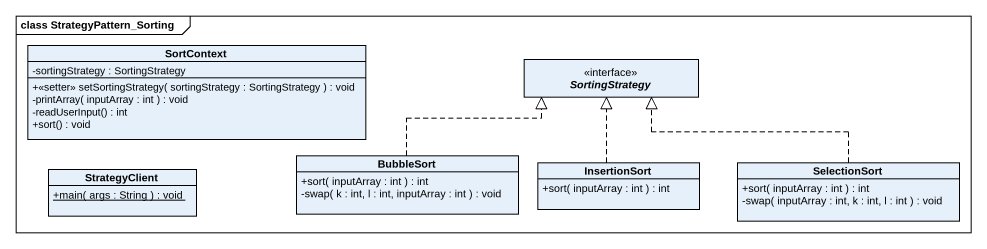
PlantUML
@startuml
mainframe class StrategyPattern_Sorting
hide circle
hide empty members
skinparam classAttributeIconSize 0
class SortContext {
  -sortingStrategy : SortingStrategy
  +<<setter>> setSortingStrategy( sortingStrategy : SortingStrategy ) : void
  -printArray( inputArray : int ) : void
  -readUserInput() : int
  +sort() : void
}
interface SortingStrategy
class BubbleSort {
  +sort( inputArray : int ) : int
  -swap( k : int, l : int, inputArray : int ) : void
}
class StrategyClient {
  {static} +main( args : String ) : void
}
class InsertionSort {
  +sort( inputArray : int ) : int
}
class SelectionSort {
  +sort( inputArray : int ) : int
  -swap( inputArray : int, k : int, l : int ) : void
}
BubbleSort .right.|> SortingStrategy
InsertionSort .up.|> SortingStrategy
SelectionSort .left.|> SortingStrategy
@enduml
